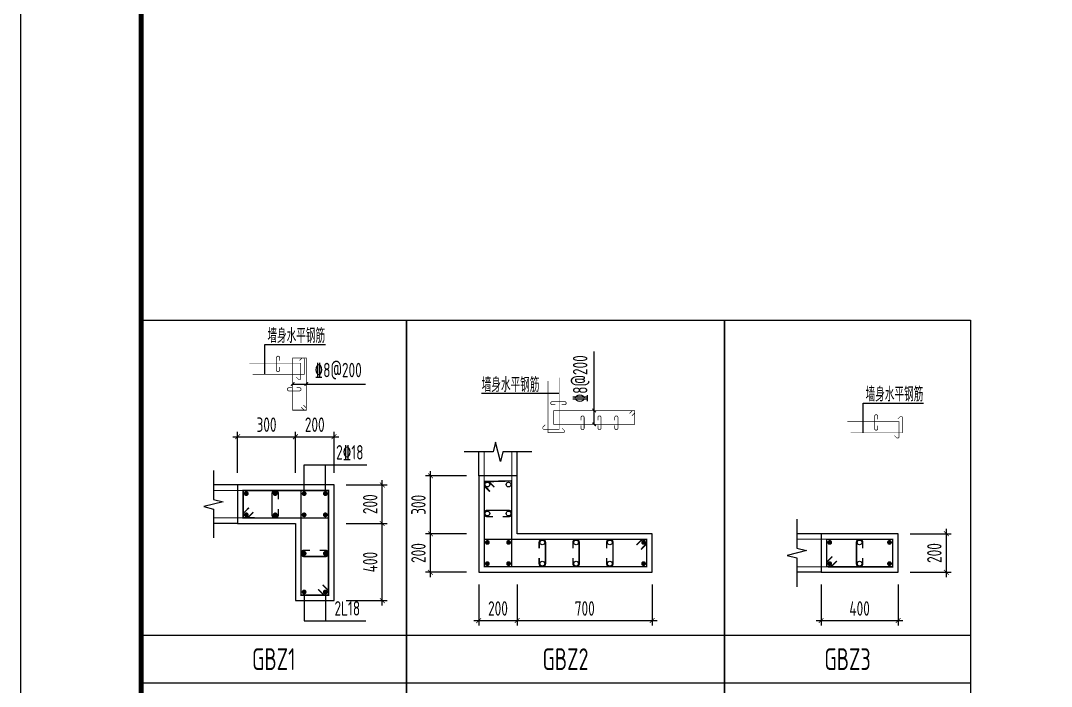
# Model space of a CAD drawing. Extents: x -668857 to 154266, y -275694 to 291306.
# Drawn here: x -353585 to -332207, y -25878 to -12070 of the extents above; entities that cross this region are included whole.
import ezdxf
from ezdxf.enums import TextEntityAlignment as Align

# ---------------------------------------------------------------- set-up
doc = ezdxf.new("R2010")
doc.units = 0
doc.header["$LTSCALE"] = 1000
doc.layers.get('0').update_dxf_attribs({"linetype": 'CONTINUOUS'})
doc.layers.get('DEFPOINTS').update_dxf_attribs({"linetype": 'CONTINUOUS'})
for name, color, linetype in [('-TK', 7, 'CONTINUOUS'), ('COLU_DE_DIM', 3, 'CONTINUOUS'), ('COLU_DE_TH', 7, 'CONTINUOUS'), ('LABEL', 1, 'CONTINUOUS'), ('LINK', 6, 'CONTINUOUS'), ('LINK-INDEX', 6, 'CONTINUOUS'), ('link-墙筋', 6, 'CONTINUOUS'), ('REIN', 6, 'CONTINUOUS'), ('TAB', 7, 'CONTINUOUS'), ('TAB_TEXT', 7, 'CONTINUOUS'), ('TEXT25', 2, 'CONTINUOUS'), ('THIN', 7, 'CONTINUOUS'), ('z-计算配筋', 7, 'CONTINUOUS')]:
    doc.layers.add(name, color=color, linetype=linetype)
doc.styles.add('TSSD_DIMENSION', font='Tssdeng.shx', dxfattribs={"width": 0.7, "bigfont": 'tssdchn.shx'})
doc.styles.add('TSSD_REIN', font='tssdeng.shx', dxfattribs={"width": 0.7, "height": 300, "bigfont": 'tssdchn.shx'})
doc.dimstyles.new('TSSD_25_100', dxfattribs={"dimtxt": 300, "dimasz": 100, "dimexe": 100, "dimexo": 250, "dimgap": 100, "dimtad": 1, "dimdec": 0, "dimlfac": 0.25, "dimzin": 0, "dimdsep": 46, "dimtxsty": 'TSSD_DIMENSION', "dimblk": 'ARCHTICK', "dimcen": 0, "dimdle": 100, "dimclrt": 7, "dimadec": 0, "dimazin": 0, "dimtfac": 1, "dimtdec": 0, "dimtix": 1, "dimtmove": 2, "dimatfit": 3, "dimldrblk": 'ARCHTICK', "dimfxl": 0, "dimtolj": 1, "dimtzin": 0, "dimarcsym": 0})

# ---------------------------------------------------------------- blocks, each defined once
blk = doc.blocks.new('_ArchTick')
at = {"color": 0, "linetype": 'ByBlock', "const_width": 0.15}
blk.add_lwpolyline([(-0.5, -0.5), (0.5, 0.5)], dxfattribs=at)
blk = doc.blocks.new('*D1469')
at = {"layer": 'COLU_DE_DIM', "color": 0, "lineweight": -2}
for p, q in [((-336984.6985074296, -23762.09194810493), (-336984.6985074296, -24612.09194810493)), ((-335384.6985073918, -23762.09194810493), (-335384.6985073918, -24612.09194810493)), ((-337084.6985074296, -24512.09194810493), (-335284.6985073918, -24512.09194810493))]:
    blk.add_line(p, q, dxfattribs=at)
at = {"layer": 'DEFPOINTS', "color": 0}
for p in [(-336984.6985074296, -23512.09194810493), (-335384.6985073918, -23512.09194810493), (-335384.6985073918, -24512.09194810493)]:
    blk.add_point(p, dxfattribs=at)
at = {"layer": 'COLU_DE_DIM', "color": 0, "lineweight": -2, "xscale": 100, "yscale": 100, "zscale": 100, "rotation": 180}
blk.add_blockref('_ArchTick', (-336984.6985074296, -24512.09194810493), dxfattribs=at)
at = {"layer": 'COLU_DE_DIM', "color": 0, "lineweight": -2, "xscale": 100, "yscale": 100, "zscale": 100}
blk.add_blockref('_ArchTick', (-335384.6985073918, -24512.09194810493), dxfattribs=at)
at = {"layer": 'COLU_DE_DIM', "color": 7, "insert": (-336184.6985074107, -24262.09194810493), "char_height": 300, "attachment_point": 5, "style": 'TSSD_DIMENSION'}
blk.add_mtext('\\A1;400', dxfattribs=at)
blk = doc.blocks.new('*D1470')
at = {"layer": 'COLU_DE_DIM', "color": 0, "lineweight": -2}
for p, q in [((-334384.6985073918, -23612.09194810493), (-334384.6985073918, -22612.09194809795)), ((-335134.6985073918, -22712.09194809795), (-334284.6985073918, -22712.09194809795)), ((-335134.6985073918, -23512.09194810493), (-334284.6985073918, -23512.09194810493))]:
    blk.add_line(p, q, dxfattribs=at)
at = {"layer": 'DEFPOINTS', "color": 0}
for p in [(-335384.6985073918, -22712.09194809795), (-334384.6985073918, -22712.09194809795), (-335384.6985073918, -23512.09194810493)]:
    blk.add_point(p, dxfattribs=at)
at = {"layer": 'COLU_DE_DIM', "color": 0, "lineweight": -2, "xscale": 100, "yscale": 100, "zscale": 100}
for p, rotation in [((-334384.6985073918, -22712.09194809795), 90), ((-334384.6985073918, -23512.09194810493), 270)]:
    blk.add_blockref('_ArchTick', p, dxfattribs=dict(at, rotation=rotation))
at = {"layer": 'COLU_DE_DIM', "color": 7, "insert": (-334634.6985073918, -23112.09194810149), "char_height": 300, "attachment_point": 5, "rotation": 90, "style": 'TSSD_DIMENSION'}
blk.add_mtext('\\A1;200', dxfattribs=at)
blk = doc.blocks.new('*D1471')
at = {"layer": 'COLU_DE_DIM', "color": 0, "lineweight": -2}
for p, q in [((-349184.7140519177, -20699.79642112358), (-347784.7140519042, -20699.79642112358)), ((-349084.7140519177, -21449.79642112358), (-349084.7140519177, -20599.79642112358)), ((-347884.7140519042, -21449.79642112358), (-347884.7140519042, -20599.79642112358))]:
    blk.add_line(p, q, dxfattribs=at)
at = {"layer": 'DEFPOINTS', "color": 0}
for p in [(-347884.7140519042, -20699.79642112358), (-349084.7140519177, -21699.79642112358), (-347884.7140519042, -21699.79642112358)]:
    blk.add_point(p, dxfattribs=at)
at = {"layer": 'COLU_DE_DIM', "color": 0, "lineweight": -2, "xscale": 100, "yscale": 100, "zscale": 100, "rotation": 180}
blk.add_blockref('_ArchTick', (-349084.7140519177, -20699.79642112358), dxfattribs=at)
at = {"layer": 'COLU_DE_DIM', "color": 0, "lineweight": -2, "xscale": 100, "yscale": 100, "zscale": 100}
blk.add_blockref('_ArchTick', (-347884.7140519042, -20699.79642112358), dxfattribs=at)
at = {"layer": 'COLU_DE_DIM', "color": 7, "insert": (-348484.7140519109, -20449.79642112358), "char_height": 300, "attachment_point": 5, "style": 'TSSD_DIMENSION'}
blk.add_mtext('\\A1;300', dxfattribs=at)
blk = doc.blocks.new('*D1472')
at = {"layer": 'COLU_DE_DIM', "color": 0, "lineweight": -2}
for p, q in [((-347984.7140519042, -20699.79642112358), (-346984.7140519042, -20699.79642112358)), ((-347884.7140519042, -21449.79642112358), (-347884.7140519042, -20599.79642112358)), ((-347084.7140519042, -21449.79642112358), (-347084.7140519042, -20599.79642112358))]:
    blk.add_line(p, q, dxfattribs=at)
at = {"layer": 'DEFPOINTS', "color": 0}
for p in [(-347084.7140519042, -20699.79642112358), (-347884.7140519042, -21699.79642112358), (-347084.7140519042, -21699.79642112358)]:
    blk.add_point(p, dxfattribs=at)
at = {"layer": 'COLU_DE_DIM', "color": 0, "lineweight": -2, "xscale": 100, "yscale": 100, "zscale": 100, "rotation": 180}
blk.add_blockref('_ArchTick', (-347884.7140519042, -20699.79642112358), dxfattribs=at)
at = {"layer": 'COLU_DE_DIM', "color": 0, "lineweight": -2, "xscale": 100, "yscale": 100, "zscale": 100}
blk.add_blockref('_ArchTick', (-347084.7140519042, -20699.79642112358), dxfattribs=at)
at = {"layer": 'COLU_DE_DIM', "color": 7, "insert": (-347484.7140519042, -20449.79642112358), "char_height": 300, "attachment_point": 5, "style": 'TSSD_DIMENSION'}
blk.add_mtext('\\A1;200', dxfattribs=at)
blk = doc.blocks.new('*D1473')
at = {"layer": 'COLU_DE_DIM', "color": 0, "lineweight": -2}
for p, q in [((-346084.7140519042, -24199.79220863376), (-346084.7140519042, -22399.79642112218)), ((-346834.7140519042, -22499.79642112218), (-345984.7140519042, -22499.79642112218)), ((-346834.7140519042, -24099.79220863376), (-345984.7140519042, -24099.79220863376))]:
    blk.add_line(p, q, dxfattribs=at)
at = {"layer": 'DEFPOINTS', "color": 0}
for p in [(-347084.7140519042, -22499.79642112218), (-346084.7140519042, -22499.79642112218), (-347084.7140519042, -24099.79220863376)]:
    blk.add_point(p, dxfattribs=at)
at = {"layer": 'COLU_DE_DIM', "color": 0, "lineweight": -2, "xscale": 100, "yscale": 100, "zscale": 100}
for p, rotation in [((-346084.7140519042, -22499.79642112218), 90), ((-346084.7140519042, -24099.79220863376), 270)]:
    blk.add_blockref('_ArchTick', p, dxfattribs=dict(at, rotation=rotation))
at = {"layer": 'COLU_DE_DIM', "color": 7, "insert": (-346334.7140519042, -23299.79431487803), "char_height": 300, "attachment_point": 5, "rotation": 90, "style": 'TSSD_DIMENSION'}
blk.add_mtext('\\A1;400', dxfattribs=at)
blk = doc.blocks.new('*D1474')
at = {"layer": 'COLU_DE_DIM', "color": 0, "lineweight": -2}
for p, q in [((-346834.7140519042, -21699.79642112451), (-345984.7140519042, -21699.79642112451)), ((-346084.7140519042, -22599.79642112218), (-346084.7140519042, -21599.79642112451)), ((-346834.7140519042, -22499.79642112218), (-345984.7140519042, -22499.79642112218))]:
    blk.add_line(p, q, dxfattribs=at)
at = {"layer": 'DEFPOINTS', "color": 0}
for p in [(-347084.7140519042, -21699.79642112451), (-346084.7140519042, -21699.79642112451), (-347084.7140519042, -22499.79642112218)]:
    blk.add_point(p, dxfattribs=at)
at = {"layer": 'COLU_DE_DIM', "color": 0, "lineweight": -2, "xscale": 100, "yscale": 100, "zscale": 100}
for p, rotation in [((-346084.7140519042, -21699.79642112451), 90), ((-346084.7140519042, -22499.79642112218), 270)]:
    blk.add_blockref('_ArchTick', p, dxfattribs=dict(at, rotation=rotation))
at = {"layer": 'COLU_DE_DIM', "color": 7, "insert": (-346334.7140519042, -22099.7964211234), "char_height": 300, "attachment_point": 5, "rotation": 90, "style": 'TSSD_DIMENSION'}
blk.add_mtext('\\A1;200', dxfattribs=at)
blk = doc.blocks.new('*D1503')
at = {"layer": 'COLU_DE_DIM', "color": 0, "lineweight": -2}
for p, q in [((-344084.7140519032, -23762.09194810493), (-344084.7140519032, -24612.09194810493)), ((-343284.7140519054, -23762.09194810493), (-343284.7140519054, -24612.09194810493)), ((-344184.7140519032, -24512.09194810493), (-343184.7140519054, -24512.09194810493))]:
    blk.add_line(p, q, dxfattribs=at)
at = {"layer": 'DEFPOINTS', "color": 0}
for p in [(-344084.7140519032, -23512.09194810493), (-343284.7140519054, -23512.09194810493), (-343284.7140519054, -24512.09194810493)]:
    blk.add_point(p, dxfattribs=at)
at = {"layer": 'COLU_DE_DIM', "color": 0, "lineweight": -2, "xscale": 100, "yscale": 100, "zscale": 100, "rotation": 180}
blk.add_blockref('_ArchTick', (-344084.7140519032, -24512.09194810493), dxfattribs=at)
at = {"layer": 'COLU_DE_DIM', "color": 0, "lineweight": -2, "xscale": 100, "yscale": 100, "zscale": 100}
blk.add_blockref('_ArchTick', (-343284.7140519054, -24512.09194810493), dxfattribs=at)
at = {"layer": 'COLU_DE_DIM', "color": 7, "insert": (-343684.7140519043, -24262.09194810493), "char_height": 300, "attachment_point": 5, "style": 'TSSD_DIMENSION'}
blk.add_mtext('\\A1;200', dxfattribs=at)
blk = doc.blocks.new('*D1504')
at = {"layer": 'COLU_DE_DIM', "color": 0, "lineweight": -2}
for p, q in [((-343284.7140519054, -23762.09194810493), (-343284.7140519054, -24612.09194810493)), ((-340484.6985074324, -23762.09194810493), (-340484.6985074324, -24612.09194810493)), ((-343384.7140519054, -24512.09194810493), (-340384.6985074324, -24512.09194810493))]:
    blk.add_line(p, q, dxfattribs=at)
at = {"layer": 'DEFPOINTS', "color": 0}
for p in [(-343284.7140519054, -23512.09194810493), (-340484.6985074324, -23512.09194810493), (-340484.6985074324, -24512.09194810493)]:
    blk.add_point(p, dxfattribs=at)
at = {"layer": 'COLU_DE_DIM', "color": 0, "lineweight": -2, "xscale": 100, "yscale": 100, "zscale": 100, "rotation": 180}
blk.add_blockref('_ArchTick', (-343284.7140519054, -24512.09194810493), dxfattribs=at)
at = {"layer": 'COLU_DE_DIM', "color": 0, "lineweight": -2, "xscale": 100, "yscale": 100, "zscale": 100}
blk.add_blockref('_ArchTick', (-340484.6985074324, -24512.09194810493), dxfattribs=at)
at = {"layer": 'COLU_DE_DIM', "color": 7, "insert": (-341884.7062796689, -24262.09194810493), "char_height": 300, "attachment_point": 5, "style": 'TSSD_DIMENSION'}
blk.add_mtext('\\A1;700', dxfattribs=at)
blk = doc.blocks.new('*D1505')
at = {"layer": 'COLU_DE_DIM', "color": 0, "lineweight": -2}
for p, q in [((-345084.7140519043, -23612.09194810493), (-345084.7140519043, -22612.09194810493)), ((-344334.7140519043, -22712.09194810493), (-345184.7140519043, -22712.09194810493)), ((-344334.7140519043, -23512.09194810493), (-345184.7140519043, -23512.09194810493))]:
    blk.add_line(p, q, dxfattribs=at)
at = {"layer": 'DEFPOINTS', "color": 0}
for p in [(-345084.7140519043, -22712.09194810493), (-344084.7140519043, -22712.09194810493), (-344084.7140519043, -23512.09194810493)]:
    blk.add_point(p, dxfattribs=at)
at = {"layer": 'COLU_DE_DIM', "color": 0, "lineweight": -2, "xscale": 100, "yscale": 100, "zscale": 100}
for p, rotation in [((-345084.7140519043, -22712.09194810493), 90), ((-345084.7140519043, -23512.09194810493), 270)]:
    blk.add_blockref('_ArchTick', p, dxfattribs=dict(at, rotation=rotation))
at = {"layer": 'COLU_DE_DIM', "color": 7, "insert": (-345334.7140519043, -23112.09194810499), "char_height": 300, "attachment_point": 5, "rotation": 90, "style": 'TSSD_DIMENSION'}
blk.add_mtext('\\A1;200', dxfattribs=at)
blk = doc.blocks.new('*D1506')
at = {"layer": 'COLU_DE_DIM', "color": 0, "lineweight": -2}
for p, q in [((-344334.7140519043, -21512.09194811192), (-345184.7140519043, -21512.09194811192)), ((-345084.7140519043, -22812.09194810493), (-345084.7140519043, -21412.09194811192)), ((-344334.7140519043, -22712.09194810493), (-345184.7140519043, -22712.09194810493))]:
    blk.add_line(p, q, dxfattribs=at)
at = {"layer": 'DEFPOINTS', "color": 0}
for p in [(-345084.7140519043, -21512.09194811192), (-344084.7140519043, -21512.09194811192), (-344084.7140519043, -22712.09194810493)]:
    blk.add_point(p, dxfattribs=at)
at = {"layer": 'COLU_DE_DIM', "color": 0, "lineweight": -2, "xscale": 100, "yscale": 100, "zscale": 100}
for p, rotation in [((-345084.7140519043, -21512.09194811192), 90), ((-345084.7140519043, -22712.09194810493), 270)]:
    blk.add_blockref('_ArchTick', p, dxfattribs=dict(at, rotation=rotation))
at = {"layer": 'COLU_DE_DIM', "color": 7, "insert": (-345334.7140519043, -22112.09194810848), "char_height": 300, "attachment_point": 5, "rotation": 90, "style": 'TSSD_DIMENSION'}
blk.add_mtext('\\A1;300', dxfattribs=at)
blk = doc.blocks.new('A1')
blk.add_lwpolyline([(0, 59400), (0, 0), (84100, 0), (84100, 59400)], close=True)
at = {"const_width": 100}
blk.add_lwpolyline([(2500, 58400), (2500, 1000), (83100, 1000), (83100, 58400)], close=True, dxfattribs=at)

msp = doc.modelspace()

# ---------------------------------------------------------------- linework, layer by layer
at = {"layer": 'COLU_DE_TH'}
for points in [[(-343284.7140519056, -21512.09194811192), (-344084.7140519032, -21512.09194811355), (-344084.7140519037, -23512.09194810493), (-340484.6985074324, -23512.09194810493), (-340484.6985074324, -22712.09194810493), (-343284.7140519037, -22712.09194810493), (-343284.7140519056, -21512.09194811192)], [(-349084.7140519177, -21699.79642112451), (-349084.7140519191, -22499.79642112218), (-347884.7140519042, -22499.79642112405), (-347884.7140519042, -24099.79220863376), (-347084.7140519042, -24099.79220863376), (-347084.7140519042, -21699.79642112405), (-349084.7140519177, -21699.79642112451)], [(-336984.6985074296, -22712.09194809795), (-336984.6985074324, -23512.09194810493), (-335384.6985073918, -23512.09194809422), (-335384.698507397, -22712.09194809702), (-336984.6985074296, -22712.09194809795)]]:
    msp.add_lwpolyline(points, close=True, dxfattribs=at)
at = {"layer": 'LABEL'}
for p, q in [((-341689.9232454287, -20442.69200470884), (-341689.9232454302, -18930.19200470907)), ((-347942.2140519078, -19606.80393995499), (-346429.7140519076, -19606.80393995487)), ((-347704.7140519029, -21279.7966603672), (-346402.7464569628, -21279.79666037162)), ((-347704.7140519058, -21879.79666036871), (-347704.7140519079, -21279.79666036883)), ((-347264.714051905, -21879.7966603672), (-347264.7140519071, -21279.7966603672)), ((-347704.7140519044, -23919.7922086326), (-347704.7140519065, -24519.79220863248)), ((-347264.7140519036, -23919.79220863411), (-347264.7140519057, -24519.79220863411)), ((-347704.7140519015, -24519.79220863411), (-346424.7140519007, -24519.79220862969))]:
    msp.add_line(p, q, dxfattribs=at)
at = {"layer": 'LABEL', "const_width": 25}
for points in [[(-347977.5793902087, -19642.15894370471), (-347906.8293902087, -19571.44800620471)], [(-347692.5793902087, -19642.15894370471), (-347621.8293902087, -19571.44800620471)], [(-341654.5731058992, -20193.04836781361), (-341725.3231058992, -20122.33743031361)], [(-341654.5731058992, -20478.04836781361), (-341725.3231058992, -20407.33743031361)]]:
    msp.add_lwpolyline(points, dxfattribs=at)
at = {"layer": 'LINK', "const_width": 30}
for points in [[(-348757.7901703611, -22264.79642112533), (-348877.7901703635, -22384.79642112288), (-348969.7140519209, -22384.79642112184), (-348969.7140519199, -21814.79642112393), (-347199.7140519011, -21814.7964211237), (-347199.7140519011, -22384.79642112521), (-348969.7140519209, -22384.79642112184), (-348969.7140519216, -22292.87253956104), (-348849.7140519192, -22172.87253956348)], [(-347319.7140518844, -23772.86832706424), (-347199.7140519032, -23892.86832708321), (-347199.7140519037, -23984.7922086319), (-347769.7140519039, -23984.7922086319), (-347769.7140519044, -21814.79642112579), (-347199.7140519037, -21814.79642112568), (-347199.7140519037, -23984.7922086319), (-347291.6379334794, -23984.79220863039), (-347411.6379334605, -23864.79220861141)], [(-343849.7140519208, -21839.01582967702), (-343969.7140519029, -21719.0158296591), (-343969.7140519025, -21627.09194811227), (-343399.714051905, -21627.09194811111), (-343399.7140519021, -23397.09194810645), (-343969.714051903, -23397.09194810645), (-343969.7140519025, -21627.09194811227), (-343877.7901703292, -21627.09194811297), (-343757.7901703471, -21747.0919481309)], [(-340811.6223889898, -22947.09194809655), (-340691.6223889806, -22827.09194810575), (-340599.6985074398, -22827.0919481054), (-340599.6985074388, -23397.09194810505), (-343969.7140519058, -23397.09194810505), (-343969.7140519061, -22827.0919481054), (-340599.6985074398, -22827.0919481054), (-340599.6985074403, -22919.01582966014), (-340719.6985074495, -23039.01582965095)], [(-336657.7746258854, -23277.09194810028), (-336777.7746258819, -23397.09194810377), (-336869.6985074317, -23397.09194810389), (-336869.6985074294, -22827.0919480983), (-335499.6985073974, -22827.09194809795), (-335499.6985073937, -23397.09194809469), (-336869.6985074317, -23397.09194810389), (-336869.6985074292, -23305.16806656183), (-336749.6985074327, -23185.16806655834)]]:
    msp.add_lwpolyline(points, dxfattribs=at)
for points in [[(-348239.7140519121, -21999.79642112405), (-348239.7140519121, -21879.79642112405, 1), (-348369.7140519121, -21879.79642112405), (-348369.7140519121, -22319.79642112358, 1), (-348239.7140519121, -22319.79642112358), (-348239.7140519121, -22199.79642112358)], [(-343584.7140519033, -22357.09194810901), (-343464.7140519033, -22357.09194810901, 1), (-343464.7140519033, -22227.09194810901), (-343904.7140519037, -22227.09194810901, 1), (-343904.7140519037, -22357.09194810901), (-343784.7140519037, -22357.09194810901)], [(-342829.7101657861, -23212.09194810389), (-342829.7101657861, -23332.09194810389, 1), (-342699.7101657861, -23332.09194810389), (-342699.7101657868, -22892.0919481047, 1), (-342829.7101657868, -22892.0919481047), (-342829.7101657868, -23012.0919481047)], [(-342129.7062796695, -23212.09194810493), (-342129.7062796695, -23332.09194810493, 1), (-341999.7062796695, -23332.09194810493), (-341999.7062796702, -22892.09194810552, 1), (-342129.7062796702, -22892.09194810552), (-342129.7062796702, -23012.09194810552)], [(-341429.702393553, -23212.09194810598), (-341429.702393553, -23332.09194810598, 1), (-341299.702393553, -23332.09194810598), (-341299.7023935537, -22892.09194810645, 1), (-341429.7023935537, -22892.09194810645), (-341429.7023935537, -23012.09194810645)], [(-336119.6985074145, -23012.09194810202), (-336119.6985074145, -22892.09194810202, 1), (-336249.6985074145, -22892.09194810202), (-336249.6985074118, -23332.09194809911, 1), (-336119.6985074118, -23332.09194809911), (-336119.6985074118, -23212.09194809911)], [(-347584.7140519058, -23054.79431487891), (-347704.7140519058, -23054.79431487891, 1), (-347704.7140519058, -23184.79431487891), (-347264.7140519053, -23184.79431487972, 1), (-347264.7140519053, -23054.79431487972), (-347384.7140519053, -23054.79431487972)]]:
    msp.add_lwpolyline(points, format="xyb", dxfattribs=at)
at = {"layer": 'LINK-INDEX', "const_width": 15.00000095367432}
for points in [[(-348213.7414896295, -19121.09756759778), (-348213.7414896295, -19061.09756759778, 1), (-348278.7414896295, -19061.09756759778), (-348278.7414896309, -19316.80499312273, 1), (-348213.7414896309, -19316.80499312273), (-348213.7414896309, -19256.80499312273)], [(-347959.7140519087, -19684.30393995522), (-348019.7140519087, -19684.30393995522, 1), (-348019.7140519087, -19749.30393995522), (-347799.7140519085, -19749.30393995569, 1), (-347799.7140519085, -19684.30393995569), (-347859.7140519085, -19684.30393995569)], [(-342362.4033629911, -20037.34667590601), (-342302.4033629911, -20037.34667590601, 1), (-342302.4033629911, -19972.34667590601), (-342558.110788516, -19972.34667590461, 1), (-342558.110788516, -20037.34667590461), (-342498.110788516, -20037.34667590461)], [(-341962.4251884863, -20460.19200470814), (-341962.4251884863, -20520.19200470814, 1), (-341897.4251884863, -20520.19200470814), (-341897.4251884867, -20300.1920047086, 1), (-341962.4251884867, -20300.1920047086), (-341962.4251884867, -20360.1920047086)], [(-341612.4232454281, -20460.19200470872), (-341612.4232454281, -20520.19200470872, 1), (-341547.4232454281, -20520.19200470872), (-341547.4232454284, -20300.19200470907, 1), (-341612.4232454284, -20300.19200470907), (-341612.4232454284, -20360.19200470907)], [(-341262.4213023698, -20460.19200470918), (-341262.4213023698, -20520.19200470918, 1), (-341197.4213023698, -20520.19200470918), (-341197.4213023701, -20300.19200470942, 1), (-341262.4213023701, -20300.19200470942), (-341262.4213023701, -20360.19200470942)], [(-335808.0339914032, -20336.14489680078), (-335808.0339914032, -20276.14489680078, 1), (-335873.0339914032, -20276.14489680078), (-335873.0339914046, -20531.85232232572, 1), (-335808.0339914046, -20531.85232232572), (-335808.0339914046, -20471.85232232572)]]:
    msp.add_lwpolyline(points, format="xyb", dxfattribs=at)
for points in [[(-347717.2140519097, -20043.34094603758), (-347657.2140519057, -20103.34094603351), (-347657.2140519067, -20149.30288683242), (-347942.2140519083, -20149.30288683242), (-347942.2140519086, -19064.30499307966), (-347657.2140519067, -19064.30499307954), (-347657.2140519067, -20149.30288683242), (-347703.1759926969, -20149.30288683102), (-347763.175992701, -20089.3028868351)], [(-340953.3813001014, -20217.69200472967), (-340893.3813001229, -20157.69200470814), (-340847.4193593138, -20157.69200470907), (-340847.4193593132, -20442.69200470918), (-342532.4271315404, -20442.69200470918), (-342532.4271315406, -20157.69200470907), (-340847.4193593138, -20157.69200470907), (-340847.4193593104, -20203.6539454876), (-340907.4193592889, -20263.65394550914)]]:
    msp.add_lwpolyline(points, dxfattribs=at)
at = {"layer": 'LINK-INDEX', "color": 1, "const_width": 20}
for points in [[(-343969.7140518891, -21727.09194811186), (-343969.7140518891, -21012.09194811186)], [(-343399.7140518891, -21727.09194811186), (-343399.7140518891, -21012.09194811186)], [(-348869.7140519178, -21814.79642112355), (-349584.7140519177, -21814.79642112358)], [(-348869.7140519178, -22384.79642112355), (-349584.7140519177, -22384.79642112358)], [(-336769.6985074297, -22827.09194809792), (-337484.6985074296, -22827.09194809795)], [(-336769.6985074297, -23397.09194809792), (-337484.6985074296, -23397.09194809795)]]:
    msp.add_lwpolyline(points, dxfattribs=at)
at = {"layer": 'link-墙筋', "color": 152, "const_width": 12.5}
for points in [[(-348843.844861984, -19174.30499307709), (-347773.844861984, -19174.30499307709), (-347773.844861984, -19489.97947059004, -0.414213562373095), (-347797.844861984, -19513.97947059004), (-347806.3301433583, -19513.97947059004, -0.198912367379658), (-347823.3007061067, -19506.95003333819), (-347869.262646884, -19460.98809256117)], [(-348772.9753321686, -19404.13887563525), (-347702.9753321686, -19404.13887563525), (-347702.9753321686, -19088.46439812277, 0.414213562373095), (-347726.9753321686, -19064.46439812277), (-347735.4606135429, -19064.46439812277, 0.198912367379658), (-347752.4311762913, -19071.49383537416), (-347798.3931170686, -19117.45577615118)], [(-342415.6107884704, -19475.91437220355), (-342415.6107884704, -20545.91437220355), (-342731.2852659833, -20545.91437220355, -0.414213562373095), (-342755.2852659833, -20521.91437220355), (-342755.2852659833, -20513.42909082925, -0.198912367379658), (-342748.2558287315, -20496.45852808087), (-342702.2938879544, -20450.49658730361)], [(-342645.4446710285, -19546.78390201894), (-342645.4446710285, -20616.78390201894), (-342329.770193516, -20616.78390201894, 0.414213562373095), (-342305.770193516, -20592.78390201894), (-342305.770193516, -20584.29862064464, 0.198912367379658), (-342312.7996307674, -20567.32805789626), (-342358.7615715445, -20521.366117119)], [(-336367.2678339423, -20619.18620483825), (-335297.2678339423, -20619.18620483825), (-335297.2678339423, -20303.51172732576, 0.414213562373095), (-335321.2678339423, -20279.51172732576), (-335329.7531153166, -20279.51172732576, 0.198912367379658), (-335346.723678065, -20286.54116457715), (-335392.6856188423, -20332.50310535418)], [(-336438.1373637577, -20389.35232228009), (-335368.1373637577, -20389.35232228009), (-335368.1373637577, -20705.02679979304, -0.414213562373095), (-335392.1373637577, -20729.02679979304), (-335400.622645132, -20729.02679979304, -0.198912367379658), (-335417.5932078804, -20721.99736254118), (-335463.5551486576, -20676.03542176416)]]:
    msp.add_lwpolyline(points, format="xyb", dxfattribs=at)
at = {"layer": 'REIN', "const_width": 50}
for points in [[(-348929.7140519199, -21879.79642112405, 1), (-348879.7140519199, -21879.79642112405, 1), (-348929.7140519199, -21879.79642112405)], [(-348329.7140519121, -21879.79642112405, 1), (-348279.7140519121, -21879.79642112405, 1), (-348329.7140519121, -21879.79642112405)], [(-347729.7140519042, -21879.79642112428, 1), (-347679.7140519042, -21879.79642112428, 1), (-347729.7140519042, -21879.79642112428)], [(-347289.7140519024, -21879.79642112381, 1), (-347239.7140519024, -21879.79642112381, 1), (-347289.7140519024, -21879.79642112381)], [(-348929.7140519207, -22319.79642112184, 1), (-348879.7140519207, -22319.79642112184, 1), (-348929.7140519207, -22319.79642112184)], [(-348329.7140519122, -22319.79642112358, 1), (-348279.7140519122, -22319.79642112358, 1), (-348329.7140519122, -22319.79642112358)], [(-347729.7140519043, -22319.79642112381, 1), (-347679.7140519043, -22319.79642112381, 1), (-347729.7140519043, -22319.79642112381)], [(-347289.7140519038, -22319.79642112463, 1), (-347239.7140519038, -22319.79642112463, 1), (-347289.7140519038, -22319.79642112463)], [(-343929.7140519037, -22892.09194810563, 1), (-343879.7140519037, -22892.09194810563, 1), (-343929.7140519037, -22892.09194810563)], [(-343489.7140519033, -22892.09194810563, 1), (-343439.7140519033, -22892.09194810563, 1), (-343489.7140519033, -22892.09194810563)], [(-340689.698507437, -22892.09194810528, 1), (-340639.698507437, -22892.09194810528, 1), (-340689.698507437, -22892.09194810528)], [(-336829.6985074292, -22892.09194809842, 1), (-336779.6985074292, -22892.09194809842, 1), (-336829.6985074292, -22892.09194809842)], [(-335589.6985073999, -22892.09194809807, 1), (-335539.6985073999, -22892.09194809807, 1), (-335589.6985073999, -22892.09194809807)], [(-347729.7140519058, -23119.79431487891, 1), (-347679.7140519058, -23119.79431487891, 1), (-347729.7140519058, -23119.79431487891)], [(-347289.7140519053, -23119.79431487972, 1), (-347239.7140519053, -23119.79431487972, 1), (-347289.7140519053, -23119.79431487972)], [(-343929.7140519036, -23332.09194810563, 1), (-343879.7140519036, -23332.09194810563, 1), (-343929.7140519036, -23332.09194810563)], [(-343489.7140519028, -23332.09194810482, 1), (-343439.7140519028, -23332.09194810482, 1), (-343489.7140519028, -23332.09194810482)], [(-340689.6985074363, -23332.09194810482, 1), (-340639.6985074363, -23332.09194810482, 1), (-340689.6985074363, -23332.09194810482)], [(-336829.698507431, -23332.09194810342, 1), (-336779.698507431, -23332.09194810342, 1), (-336829.698507431, -23332.09194810342)], [(-335589.6985073971, -23332.09194809516, 1), (-335539.6985073971, -23332.09194809516, 1), (-335589.6985073971, -23332.09194809516)], [(-347729.7140519038, -23919.79220863411, 1), (-347679.7140519038, -23919.79220863411, 1), (-347729.7140519038, -23919.79220863411)], [(-347289.7140519036, -23919.79220863411, 1), (-347239.7140519036, -23919.79220863411, 1), (-347289.7140519036, -23919.79220863411)]]:
    msp.add_lwpolyline(points, format="xyb", close=True, dxfattribs=at)
at = {"layer": 'REIN'}
for centre in [(-343904.7140519039, -21692.09194811169), (-343464.7140519037, -21692.09194811169), (-343904.7140519037, -22292.09194810901), (-343464.7140519035, -22292.09194810901), (-342764.7101657861, -22892.09194809524), (-342064.7062796694, -22892.0919481054), (-341364.702393553, -22892.091948093), (-336184.6985074145, -22892.09194810202), (-342764.7101657868, -23332.09194809489), (-342064.7062796704, -23332.09194810505), (-341364.7023935537, -23332.09194809265), (-336184.6985074118, -23332.09194809911)]:
    msp.add_circle(centre, 50, dxfattribs=at)
at = {"layer": 'TAB'}
for points in [[(-351084.7140519191, -18282.54216095843), (-345584.7140519042, -18282.54216095843), (-345584.7140519042, -28812.09194810493), (-351084.7140519191, -28812.09194810493), (-351084.7140519191, -18282.54216095843), (-351084.7140519191, -24812.09194810493), (-345584.7140519042, -24812.09194810493), (-345584.7140519042, -25812.09194810493), (-351084.7140519191, -25812.09194810493), (-351084.7140519191, -26812.09194810493), (-345584.7140519042, -26812.09194810493), (-345584.7140519042, -27812.09194810493), (-351084.7140519191, -27812.09194810493)], [(-345584.7140519042, -18282.54216095843), (-338984.6985074324, -18282.54216095843), (-338984.6985074324, -28812.09194810493), (-345584.7140519042, -28812.09194810493), (-345584.7140519042, -18282.54216095843), (-345584.7140519042, -24812.09194810493), (-338984.6985074324, -24812.09194810493), (-338984.6985074324, -25812.09194810493), (-345584.7140519042, -25812.09194810493), (-345584.7140519042, -26812.09194810493), (-338984.6985074324, -26812.09194810493), (-338984.6985074324, -27812.09194810493), (-345584.7140519042, -27812.09194810493)], [(-338984.6985074324, -18282.54216095843), (-333884.6985073918, -18282.54216095843), (-333884.6985073918, -28812.09194810493), (-338984.6985074324, -28812.09194810493), (-338984.6985074324, -18282.54216095843), (-338984.6985074324, -24812.09194810493), (-333884.6985073918, -24812.09194810493), (-333884.6985073918, -25812.09194810493), (-338984.6985074324, -25812.09194810493), (-338984.6985074324, -26812.09194810493), (-333884.6985073918, -26812.09194810493), (-333884.6985073918, -27812.09194810493), (-338984.6985074324, -27812.09194810493)]]:
    msp.add_lwpolyline(points, dxfattribs=at)
at = {"layer": 'THIN'}
for p, q in [((-344084.7140519032, -21512.09194811355), (-344084.7140519043, -21012.09194811355)), ((-343284.7140519056, -21512.09194811192), (-343284.7140519066, -21012.09194811192)), ((-349084.7140519177, -21699.79642112451), (-349584.7140519177, -21699.79642112358)), ((-349084.7140519191, -22499.79642112218), (-349584.7140519191, -22499.79642112125)), ((-336984.6985074296, -22712.09194809795), (-337484.6985074296, -22712.0919480962)), ((-336984.6985074324, -23512.09194810493), (-337484.6985074324, -23512.09194810319))]:
    msp.add_line(p, q, dxfattribs=at)
for points in [[(-342984.7140519066, -21012.09194811134), (-343584.7140519054, -21012.0919481125), (-343634.7140519051, -21212.09194811262), (-343734.7140519058, -20812.09194811285), (-343784.7140519054, -21012.09194811297), (-344384.7140519043, -21012.09194811413)], [(-349584.7140519171, -21399.79642112358), (-349584.7140519181, -21999.79642112242), (-349384.7140519182, -22049.79642112288), (-349784.7140519185, -22149.79642112195), (-349584.7140519186, -22199.79642112242), (-349584.7140519196, -22799.79642112125)], [(-337484.6985074285, -22412.0919480962), (-337484.6985074306, -23012.0919480997), (-337284.6985074308, -23062.09194810016), (-337684.6985074311, -23162.09194809923), (-337484.6985074313, -23212.0919480997), (-337484.6985074334, -23812.09194810319)]]:
    msp.add_lwpolyline(points, dxfattribs=at)
at = {"layer": 'z-计算配筋'}
for p, q in [((-348518.9425725173, -19404.13887563525), (-348518.9425725173, -18786.46132923328)), ((-348518.9425725173, -18786.46132923328), (-347264.3013400175, -18786.46132923328)), ((-342415.6107884704, -19804.02297066624), (-344026.5968281401, -19804.02297066624)), ((-336113.235074291, -20619.18620483825), (-336113.235074291, -20001.50865843627)), ((-336113.235074291, -20001.50865843627), (-334858.5938417912, -20001.50865843627))]:
    msp.add_line(p, q, dxfattribs=at)

# ---------------------------------------------------------------- block references
at = {"layer": '-TK'}
msp.add_blockref('A1', (-353584.7140519191, -40341.64173525141), dxfattribs=at)

# ---------------------------------------------------------------- texts
at = {"layer": 'TAB_TEXT', "style": 'TSSD_REIN', "width": 0.7}
for s, p in [('GBZ1', (-348334.7140519116, -25312.09194810493)), ('GBZ2', (-342284.7062796683, -25312.09194810493)), ('GBZ3', (-336434.6985074121, -25312.09194810493))]:
    msp.add_text(s, height=450, dxfattribs=at).set_placement(p, align=Align.MIDDLE)
at = {"layer": 'TEXT25', "style": 'TSSD_REIN', "width": 0.7}
msp.add_text('%%1328@200', height=300, rotation=89.99999846476551, dxfattribs=at).set_placement((-341739.9232454292, -19990.19200470907), align=Align.BOTTOM_LEFT)
msp.add_text('%%1328@200', height=300, dxfattribs=at).set_placement((-347489.7140519076, -19556.80393995499), align=Align.BOTTOM_LEFT)
at = {"layer": 'TEXT25', "color": 1, "style": 'TSSD_REIN', "width": 0.7}
for s, rotation, p in [('2%%13218', 1.534124507429624e-06, (-347041.9186653793, -21263.73904153579)), ('2L18', 359.9999984658755, (-347075.6775765031, -24499.9052416379))]:
    msp.add_text(s, height=300, rotation=rotation, dxfattribs=at).set_placement(p, align=Align.BOTTOM_LEFT)
at = {"layer": 'z-计算配筋', "style": 'TSSD_REIN', "width": 0.7}
for p in [(-347867.7270185947, -18603.43832477546), (-343423.1711495627, -19620.99996620842), (-335462.0195203684, -19818.48565397845)]:
    msp.add_text('墙身水平钢筋', height=300, dxfattribs=at).set_placement(p, align=Align.MIDDLE_CENTER)

# ---------------------------------------------------------------- dimensions: what is measured, and where the dimension line sits
at = {"layer": 'COLU_DE_DIM'}
for base, p1, p2, picture, middle in [((-347884.7140519042, -20699.79642112358), (-349084.7140519177, -21699.79642112358), (-347884.7140519042, -21699.79642112358), '*D1471', (-348484.7140519109, -20449.79642112358)), ((-347084.7140519042, -20699.79642112358), (-347884.7140519042, -21699.79642112358), (-347084.7140519042, -21699.79642112358), '*D1472', (-347484.7140519042, -20449.79642112358)), ((-343284.7140519054, -24512.09194810493), (-344084.7140519032, -23512.09194810493), (-343284.7140519054, -23512.09194810493), '*D1503', (-343684.7140519043, -24262.09194810493)), ((-340484.6985074324, -24512.09194810493), (-343284.7140519054, -23512.09194810493), (-340484.6985074324, -23512.09194810493), '*D1504', (-341884.7062796689, -24262.09194810493)), ((-335384.6985073918, -24512.09194810493), (-336984.6985074296, -23512.09194810493), (-335384.6985073918, -23512.09194810493), '*D1469', (-336184.6985074107, -24262.09194810493))]:
    dim = msp.add_linear_dim(base=base, p1=p1, p2=p2, dimstyle='TSSD_25_100', dxfattribs=at)
    dim.commit()
    dim.dimension.update_dxf_attribs({"geometry": picture, "text_midpoint": middle})
for base, p1, p2, picture, middle in [((-345084.7140519043, -21512.09194811192), (-344084.7140519043, -22712.09194810493), (-344084.7140519043, -21512.09194811192), '*D1506', (-345334.7140519043, -22112.09194810848)), ((-346084.7140519042, -21699.79642112451), (-347084.7140519042, -22499.79642112218), (-347084.7140519042, -21699.79642112451), '*D1474', (-346334.7140519042, -22099.7964211234)), ((-346084.7140519042, -22499.79642112218), (-347084.7140519042, -24099.79220863376), (-347084.7140519042, -22499.79642112218), '*D1473', (-346334.7140519042, -23299.79431487803)), ((-345084.7140519043, -22712.09194810493), (-344084.7140519043, -23512.09194810493), (-344084.7140519043, -22712.09194810493), '*D1505', (-345334.7140519043, -23112.09194810499)), ((-334384.6985073918, -22712.09194809795), (-335384.6985073918, -23512.09194810493), (-335384.6985073918, -22712.09194809795), '*D1470', (-334634.6985073918, -23112.09194810149))]:
    dim = msp.add_linear_dim(base=base, p1=p1, p2=p2, angle=89.9999998932783, dimstyle='TSSD_25_100', dxfattribs=at)
    dim.commit()
    dim.dimension.update_dxf_attribs({"geometry": picture, "text_midpoint": middle})

doc.saveas('drawing.dxf')
